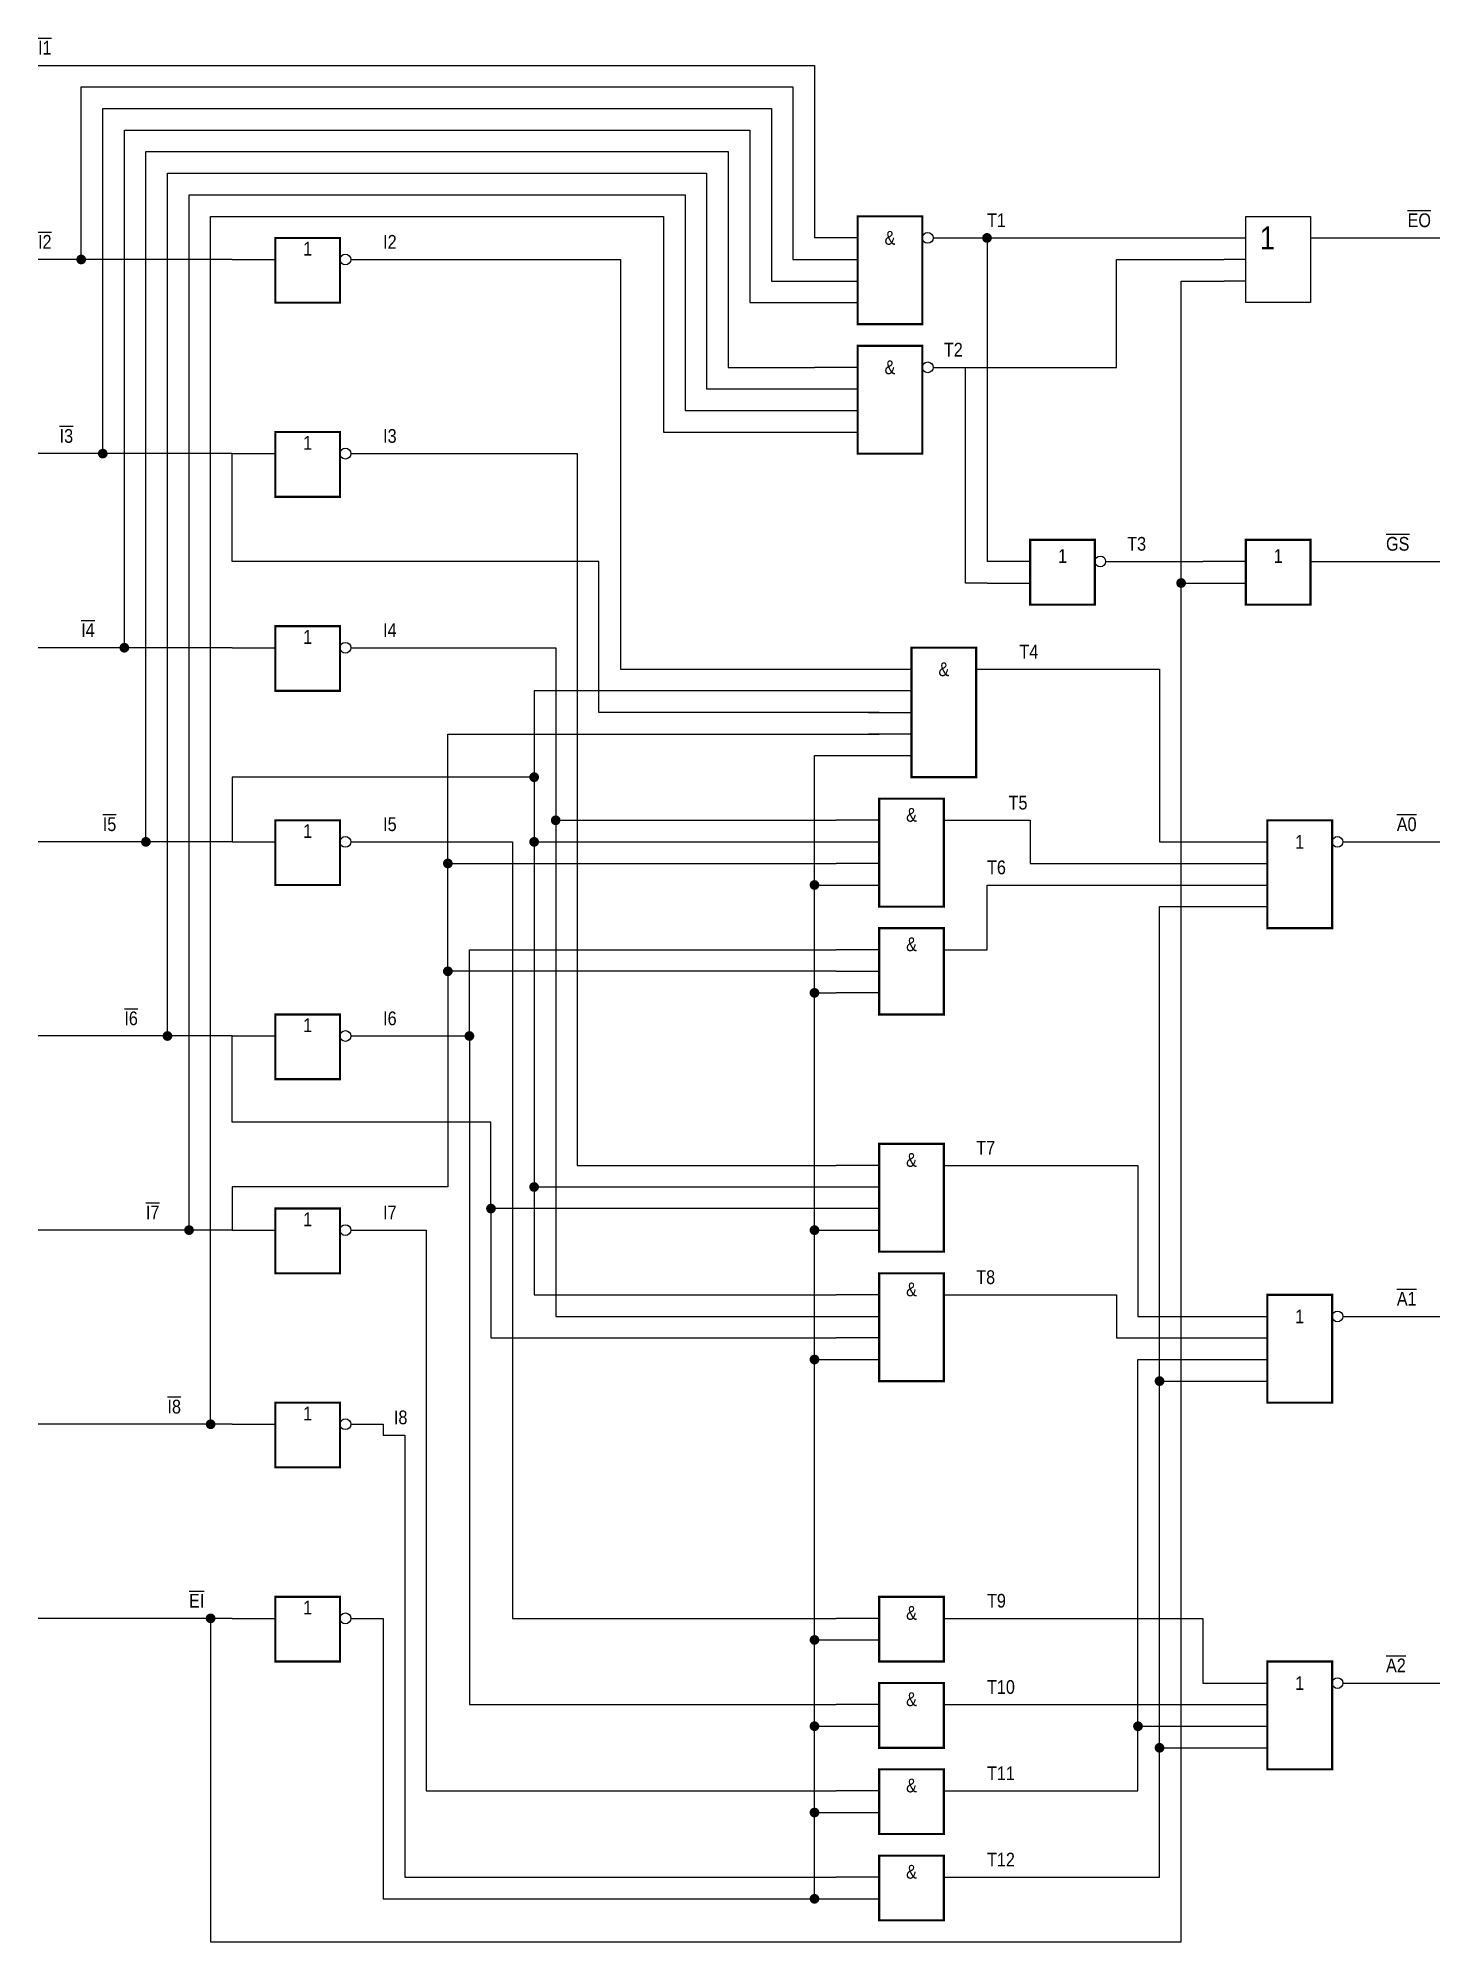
# Model space of a CAD drawing. Extents: x -8.8 to 4.2, y -1.8 to 15.9.
import ezdxf
from ezdxf.enums import TextEntityAlignment as Align

# ---------------------------------------------------------------- set-up
doc = ezdxf.new("R2010")
doc.units = 0
for name, color, linetype in [('GATE', 2, 'CONTINUOUS'), ('PINCON', 4, 'CONTINUOUS'), ('WIRES', 1, 'CONTINUOUS')]:
    doc.layers.add(name, color=color, linetype=linetype)

msp = doc.modelspace()

# ---------------------------------------------------------------- linework, layer by layer
at = {"layer": 'GATE', "const_width": 0.02}
for points in [[(-1.2, 13.2), (-1.2, 14.2), (-0.6, 14.2), (-0.6, 13.2), (-1.2, 13.2)], [(-6.6, 13.4), (-6.6, 14), (-6, 14), (-6, 13.4), (-6.6, 13.4)], [(-1.2, 12), (-1.2, 13), (-0.6, 13), (-0.6, 12), (-1.2, 12)], [(-6.6, 11.6), (-6.6, 12.2), (-6, 12.2), (-6, 11.6), (-6.6, 11.6)], [(0.4, 10.6), (0.4, 11.2), (1, 11.2), (1, 10.6), (0.4, 10.6)], [(2.4, 10.6), (2.4, 11.2), (3, 11.2), (3, 10.6), (2.4, 10.6)], [(-6.6, 9.8), (-6.6, 10.4), (-6, 10.4), (-6, 9.8), (-6.6, 9.8)], [(-0.7, 9), (-0.7, 10.2), (-0.1, 10.2), (-0.1, 9), (-0.7, 9)], [(-1, 7.8), (-1, 8.8), (-0.4, 8.8), (-0.4, 7.8), (-1, 7.8)], [(-6.6, 8), (-6.6, 8.6), (-6, 8.6), (-6, 8), (-6.6, 8)], [(2.6, 7.6), (2.6, 8.6), (3.2, 8.6), (3.2, 7.6), (2.6, 7.6)], [(-1, 6.8), (-1, 7.6), (-0.4, 7.6), (-0.4, 6.8), (-1, 6.8)], [(-6.6, 6.2), (-6.6, 6.8), (-6, 6.8), (-6, 6.2), (-6.6, 6.2)], [(-1, 4.6), (-1, 5.6), (-0.4, 5.6), (-0.4, 4.6), (-1, 4.6)], [(-6.6, 4.4), (-6.6, 5), (-6, 5), (-6, 4.4), (-6.6, 4.4)], [(-1, 3.4), (-1, 4.4), (-0.4, 4.4), (-0.4, 3.4), (-1, 3.4)], [(2.6, 3.2), (2.6, 4.2), (3.2, 4.2), (3.2, 3.2), (2.6, 3.2)], [(-6.6, 2.6), (-6.6, 3.2), (-6, 3.2), (-6, 2.6), (-6.6, 2.6)], [(-6.6, 0.8), (-6.6, 1.4), (-6, 1.4), (-6, 0.8), (-6.6, 0.8)], [(-1, 0.8), (-1, 1.4), (-0.4, 1.4), (-0.4, 0.8), (-1, 0.8)], [(2.6, -0.2), (2.6, 0.8), (3.2, 0.8), (3.2, -0.2), (2.6, -0.2)], [(-1, 0), (-1, 0.6), (-0.4, 0.6), (-0.4, 0), (-1, 0)], [(-1, -0.8), (-1, -0.2), (-0.4, -0.2), (-0.4, -0.8), (-1, -0.8)], [(-1, -1.6), (-1, -1), (-0.4, -1), (-0.4, -1.6), (-1, -1.6)]]:
    msp.add_lwpolyline(points, close=True, dxfattribs=at)
at = {"layer": 'GATE'}
msp.add_lwpolyline([(2.4, 13.4), (2.4, 14.2), (3, 14.2), (3, 13.4), (2.4, 13.4)], close=True, dxfattribs=at)
for points in [[(-1.2, 14), (-1.6, 14)], [(-0.5, 14), (-0.2, 14)], [(2.2, 14), (2.4, 14)], [(3, 14), (3.2, 14)], [(-7, 13.8), (-6.6, 13.8)], [(-5.9, 13.8), (-5.6, 13.8)], [(-1.6, 13.8), (-1.2, 13.8)], [(2.4, 13.8), (2.2, 13.8)], [(-1.6, 13.6), (-1.2, 13.6)], [(2.4, 13.6), (2.2, 13.6)], [(-1.6, 13.4), (-1.2, 13.4)], [(-1.2, 12.8), (-1.6, 12.8)], [(-0.5, 12.8), (-0.2, 12.8)], [(-1.6, 12.6), (-1.2, 12.6)], [(-1.6, 12.4), (-1.2, 12.4)], [(-1.6, 12.2), (-1.2, 12.2)], [(-7, 12), (-6.6, 12)], [(-5.9, 12), (-5.6, 12)], [(0.4, 11), (0, 11)], [(1.1, 11), (1.4, 11)], [(2.4, 11), (2, 11)], [(3, 11), (3.4, 11)], [(0, 10.8), (0.4, 10.8)], [(2, 10.8), (2.4, 10.8)], [(-7, 10.2), (-6.6, 10.2)], [(-5.9, 10.2), (-5.6, 10.2)], [(-1.1, 10), (-0.7, 10)], [(-0.1, 10), (0.3, 10)], [(-0.7, 9.8), (-1.1, 9.8)], [(-1.1, 9.6), (-0.7, 9.6)], [(-0.7, 9.4), (-1.1, 9.4)], [(-1.1, 9.2), (-0.7, 9.2)], [(-1, 8.6), (-1.4, 8.6)], [(-0.4, 8.6), (0, 8.6)], [(-7, 8.4), (-6.6, 8.4)], [(-5.9, 8.4), (-5.6, 8.4)], [(-1.4, 8.4), (-1, 8.4)], [(2.2, 8.4), (2.6, 8.4)], [(3.3, 8.4), (3.6, 8.4)], [(-1, 8.2), (-1.4, 8.2)], [(2.2, 8.2), (2.6, 8.2)], [(-1.4, 8), (-1, 8)], [(2.2, 8), (2.6, 8)], [(2.2, 7.8), (2.6, 7.8)], [(-1, 7.4), (-1.4, 7.4)], [(-0.4, 7.4), (0, 7.4)], [(-1.4, 7.2), (-1, 7.2)], [(-1, 7), (-1.4, 7)], [(-7, 6.6), (-6.6, 6.6)], [(-5.9, 6.6), (-5.6, 6.6)], [(-1, 5.4), (-1.4, 5.4)], [(-0.4, 5.4), (0, 5.4)], [(-1.4, 5.2), (-1, 5.2)], [(-1, 5), (-1.4, 5)], [(-7, 4.8), (-6.6, 4.8)], [(-5.9, 4.8), (-5.6, 4.8)], [(-1.4, 4.8), (-1, 4.8)], [(-1, 4.2), (-1.4, 4.2)], [(-0.4, 4.2), (0, 4.2)], [(-1.4, 4), (-1, 4)], [(2.2, 4), (2.6, 4)], [(3.3, 4), (3.6, 4)], [(-1, 3.8), (-1.4, 3.8)], [(2.2, 3.8), (2.6, 3.8)], [(-1.4, 3.6), (-1, 3.6)], [(2.2, 3.6), (2.6, 3.6)], [(2.2, 3.4), (2.6, 3.4)], [(-7, 3), (-6.6, 3)], [(-5.9, 3), (-5.6, 3)], [(-7, 1.2), (-6.6, 1.2)], [(-5.9, 1.2), (-5.6, 1.2)], [(-1, 1.2), (-1.4, 1.2)], [(-0.4, 1.2), (0, 1.2)], [(-1.4, 1), (-1, 1)], [(2.2, 0.6), (2.6, 0.6)], [(3.3, 0.6), (3.6, 0.6)], [(-1, 0.4), (-1.4, 0.4)], [(-0.4, 0.4), (0, 0.4)], [(2.2, 0.4), (2.6, 0.4)], [(-1.4, 0.2), (-1, 0.2)], [(2.2, 0.2), (2.6, 0.2)], [(2.2, 0), (2.6, 0)], [(-1, -0.4), (-1.4, -0.4)], [(-0.4, -0.4), (0, -0.4)], [(-1.4, -0.6), (-1, -0.6)], [(-1, -1.2), (-1.4, -1.2)], [(-0.4, -1.2), (0, -1.2)], [(-1.4, -1.4), (-1, -1.4)]]:
    msp.add_lwpolyline(points, dxfattribs=at)
for centre in [(-0.55, 14), (-5.95, 13.8), (-0.55, 12.8), (-5.95, 12), (1.05, 11), (-5.95, 10.2), (-5.95, 8.4), (3.25, 8.4), (-5.95, 6.6), (-5.95, 4.8), (3.25, 4), (-5.95, 3), (-5.95, 1.2), (3.25, 0.6)]:
    msp.add_circle(centre, 0.05, dxfattribs=at)
at = {"layer": 'WIRES'}
for points in [[(-8.8, 15.6), (-1.6, 15.6), (-1.6, 14)], [(-8.4, 13.8), (-8.4, 15.4), (-1.8, 15.4), (-1.8, 13.8), (-1.6, 13.8)], [(-8.2, 12), (-8.2, 15.2), (-2, 15.2), (-2, 13.6), (-1.6, 13.6)], [(-8, 10.2), (-8, 15), (-2.2, 15), (-2.2, 13.4), (-1.6, 13.4)], [(-7.8, 8.4), (-7.8, 14.8), (-2.4, 14.8), (-2.4, 12.8), (-1.6, 12.8)], [(-7.6, 6.6), (-7.6, 14.6), (-2.6, 14.6), (-2.6, 12.6), (-1.6, 12.6)], [(-7.4, 4.8), (-7.4, 14.4), (-2.8, 14.4), (-2.8, 12.4), (-1.6, 12.4)], [(-7.2, 3), (-7.2, 14.2), (-3, 14.2), (-3, 12.2), (-1.6, 12.2)], [(-0.2, 14), (0, 14), (0, 11)], [(0, 14), (2.2, 14)], [(3.2, 14), (4.2, 14)], [(-7, 13.8), (-8.4, 13.8), (-8.8, 13.8)], [(-5.6, 13.8), (-3.4, 13.8), (-3.4, 10), (-1.1, 10), (-1, 10)], [(0, 10.8), (-0.2, 10.8), (-0.2, 12.8), (1.2, 12.8), (1.2, 13.8), (2.2, 13.8)], [(1.8, 10.8), (1.8, 13.6), (2.2, 13.6)], [(-1, 9.6), (-1.1, 9.6), (-3.6, 9.6), (-3.6, 11), (-7, 11), (-7, 12), (-8.2, 12), (-8.8, 12)], [(-5.6, 12), (-3.8, 12), (-3.8, 5.4), (-1.4, 5.4)], [(1.4, 11), (2, 11)], [(3.4, 11), (4.2, 11)], [(-7.2, 1.2), (-7.2, -1.8), (1.8, -1.8), (1.8, 10.8), (2, 10.8)], [(-7, 10.2), (-8, 10.2), (-8.8, 10.2)], [(-5.6, 10.2), (-4, 10.2), (-4, 8.6), (-1.4, 8.6)], [(0.3, 10), (1.6, 10), (1.6, 8.4), (2.2, 8.4)], [(-1, 9.8), (-1.1, 9.8), (-4.2, 9.8), (-4.2, 9), (-7, 9), (-7, 8.4), (-7.8, 8.4), (-8.8, 8.4)], [(-5, 8.2), (-5, 9.4), (-1.1, 9.4), (-1, 9.4)], [(-1.6, 8), (-1.6, 9.2), (-1.1, 9.2)], [(-4.2, 9), (-4.2, 8.4), (-1.4, 8.4)], [(-4, 8.6), (-4, 4), (-1.4, 4)], [(0, 8.6), (0.4, 8.6), (0.4, 8.2), (2.2, 8.2)], [(-5.6, 8.4), (-4.4, 8.4), (-4.4, 1.2), (-1.4, 1.2)], [(-4.2, 8.4), (-4.2, 5.2), (-1.4, 5.2)], [(3.6, 8.4), (4.2, 8.4)], [(-5, 7.2), (-5, 8.2), (-1.4, 8.2)], [(-1.6, 7), (-1.6, 8), (-1.4, 8)], [(0, 7.4), (0, 8), (2.2, 8)], [(1.6, 3.4), (1.6, 7.8), (2.2, 7.8)], [(-4.8, 6.6), (-4.8, 7.4), (-1.4, 7.4)], [(-1.4, 7.2), (-5, 7.2), (-5, 5.2), (-7, 5.2), (-7, 4.8), (-7.4, 4.8), (-8.8, 4.8)], [(-1.6, 4.8), (-1.6, 7), (-1.4, 7)], [(-1.4, 5), (-4.6, 5), (-4.6, 5.8), (-7, 5.8), (-7, 6.6), (-7.6, 6.6), (-8.8, 6.6)], [(-5.6, 6.6), (-4.8, 6.6), (-4.8, 0.4), (-1.4, 0.4)], [(0, 5.4), (1.4, 5.4), (1.4, 4), (2.2, 4)], [(-4.2, 5.2), (-4.2, 4.2), (-1.4, 4.2)], [(-4.6, 5), (-4.6, 3.8), (-1.4, 3.8)], [(-5.6, 4.8), (-5.2, 4.8), (-5.2, -0.4), (-1.4, -0.4)], [(-1.6, 3.6), (-1.6, 4.8), (-1.4, 4.8)], [(0, 4.2), (1.2, 4.2), (1.2, 3.8), (2.2, 3.8)], [(3.6, 4), (4.2, 4)], [(-1.6, 1), (-1.6, 3.6), (-1.4, 3.6)], [(1.4, 0.2), (1.4, 3.6), (2.2, 3.6)], [(1.6, 0), (1.6, 3.4), (2.2, 3.4)], [(-7, 3), (-7.2, 3), (-8.8, 3)], [(-5.6, 3), (-5.6, 2.9), (-5.4, 2.9), (-5.4, -1.2), (-1.4, -1.2)], [(-7, 1.2), (-7.2, 1.2), (-8.8, 1.2)], [(-5.6, 1.2), (-5.6, -1.4), (-1.6, -1.4), (-1.4, -1.4)], [(0, 1.2), (2, 1.2), (2, 0.6), (2.2, 0.6)], [(-1.6, 0.2), (-1.6, 1), (-1.4, 1)], [(3.6, 0.6), (4.2, 0.6)], [(0, 0.4), (2.2, 0.4)], [(-1.6, -0.6), (-1.6, 0.2), (-1.4, 0.2)], [(0, -0.4), (1.4, -0.4), (1.4, 0.2), (2.2, 0.2)], [(0, -1.2), (1.6, -1.2), (1.6, 0), (2.2, 0)], [(-1.6, -1.4), (-1.6, -0.6), (-1.4, -0.6)]]:
    msp.add_lwpolyline(points, dxfattribs=at)
at = {"layer": 'WIRES', "const_width": 0.05}
for points in [[(-0.02, 14, 1), (0.02, 14, 1)], [(-8.42, 13.8, 1), (-8.38, 13.8, 1)], [(-8.22, 12, 1), (-8.18, 12, 1)], [(1.78, 10.8, 1), (1.82, 10.8, 1)], [(-8.02, 10.2, 1), (-7.98, 10.2, 1)], [(-4.22, 9, 1), (-4.18, 9, 1)], [(-4.02, 8.6, 1), (-3.98, 8.6, 1)], [(-7.82, 8.4, 1), (-7.78, 8.4, 1)], [(-4.22, 8.4, 1), (-4.18, 8.4, 1)], [(-5.02, 8.2, 1), (-4.98, 8.2, 1)], [(-1.62, 8, 1), (-1.58, 8, 1)], [(-5.02, 7.2, 1), (-4.98, 7.2, 1)], [(-1.62, 7, 1), (-1.58, 7, 1)], [(-7.62, 6.6, 1), (-7.58, 6.6, 1)], [(-4.82, 6.6, 1), (-4.78, 6.6, 1)], [(-4.22, 5.2, 1), (-4.18, 5.2, 1)], [(-4.62, 5, 1), (-4.58, 5, 1)], [(-7.42, 4.8, 1), (-7.38, 4.8, 1)], [(-1.62, 4.8, 1), (-1.58, 4.8, 1)], [(-1.62, 3.6, 1), (-1.58, 3.6, 1)], [(1.58, 3.4, 1), (1.62, 3.4, 1)], [(-7.22, 3, 1), (-7.18, 3, 1)], [(-7.22, 1.2, 1), (-7.18, 1.2, 1)], [(-1.62, 1, 1), (-1.58, 1, 1)], [(-1.62, 0.2, 1), (-1.58, 0.2, 1)], [(1.38, 0.2, 1), (1.42, 0.2, 1)], [(1.58, 0, 1), (1.62, 0, 1)], [(-1.62, -0.6, 1), (-1.58, -0.6, 1)], [(-1.62, -1.4, 1), (-1.58, -1.4, 1)]]:
    msp.add_lwpolyline(points, format="xyb", close=True, dxfattribs=at)

# ---------------------------------------------------------------- texts
at = {"layer": 'GATE', "width": 0.88}
for s, height, p in [('1', 0.128, (-6.3, 13.9)), ('&', 0.128, (-0.9, 14)), ('1', 0.212, (2.6, 14)), ('&', 0.128, (-0.9, 12.8)), ('1', 0.128, (-6.3, 12.1)), ('1', 0.128, (0.7, 11.05)), ('1', 0.128, (2.7, 11.05)), ('1', 0.128, (-6.3, 10.3)), ('&', 0.128, (-0.4, 10)), ('&', 0.128, (-0.7, 8.65)), ('1', 0.128, (-6.3, 8.5)), ('1', 0.128, (2.9, 8.4)), ('&', 0.128, (-0.7, 7.45)), ('1', 0.128, (-6.3, 6.7)), ('&', 0.128, (-0.7, 5.45)), ('1', 0.128, (-6.3, 4.9)), ('&', 0.128, (-0.7, 4.25)), ('1', 0.128, (2.9, 4)), ('1', 0.128, (-6.3, 3.1)), ('1', 0.128, (-6.3, 1.3)), ('&', 0.128, (-0.7, 1.25)), ('1', 0.128, (2.9, 0.6)), ('&', 0.128, (-0.7, 0.45)), ('&', 0.128, (-0.7, -0.35)), ('&', 0.128, (-0.7, -1.15))]:
    msp.add_text(s, height=height, dxfattribs=at).set_placement(p, align=Align.MIDDLE)
at = {"layer": 'PINCON', "width": 0.88}
for s, p in [('%%oI1%%o', (-8.8, 15.7)), ('T1', (0, 14.1)), ('%%oEO%%o', (3.9, 14.1)), ('%%oI2%%o', (-8.8, 13.9)), ('I2', (-5.6, 13.9)), ('T2', (-0.4, 12.9)), ('%%oI3%%o', (-8.6, 12.1)), ('I3', (-5.6, 12.1)), ('T3', (1.3, 11.1)), ('%%oGS%%o', (3.7, 11.1)), ('%%oI4%%o', (-8.4, 10.3)), ('I4', (-5.6, 10.3)), ('T4', (0.3, 10.1)), ('T5', (0.2, 8.7)), ('%%oI5%%o', (-8.2, 8.5)), ('%%oA0%%o', (3.8, 8.5)), ('I5', (-5.6, 8.5)), ('T6', (0, 8.1)), ('%%oI6%%o', (-8, 6.7)), ('I6', (-5.6, 6.7)), ('T7', (-0.1, 5.5)), ('%%oI7%%o', (-7.8, 4.9)), ('I7', (-5.6, 4.9)), ('T8', (-0.1, 4.3)), ('%%oA1%%o', (3.8, 4.1)), ('%%oI8%%o', (-7.6, 3.1)), ('I8', (-5.5, 3)), ('%%oEI%%o', (-7.4, 1.3)), ('T9', (0, 1.3)), ('%%oA2%%o', (3.7, 0.7)), ('T10', (0, 0.5)), ('T11', (0, -0.3)), ('T12', (0, -1.1))]:
    msp.add_text(s, height=0.1275, dxfattribs=at).set_placement(p)

doc.saveas('drawing.dxf')
